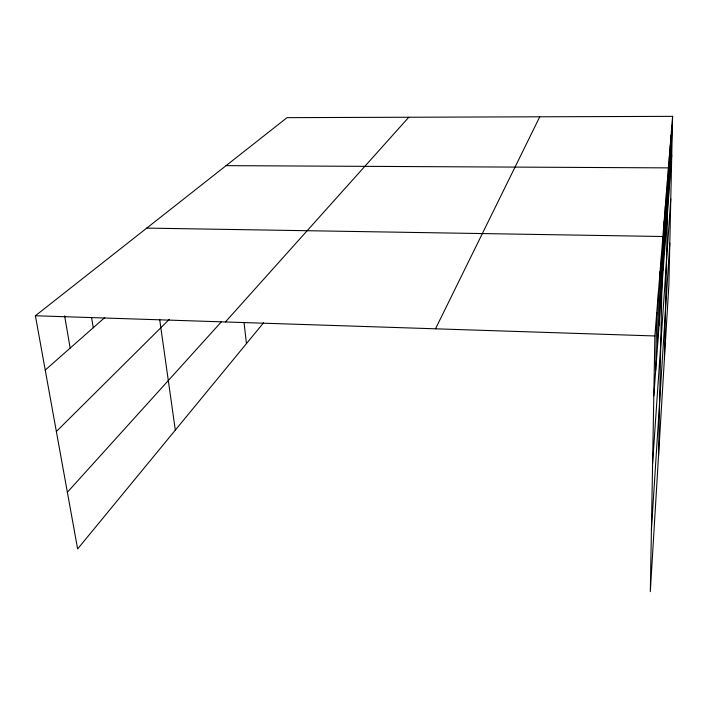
<?xml version="1.0" encoding="UTF-8"?>
<svg xmlns="http://www.w3.org/2000/svg" width="708" height="708" viewBox="0 0 708 708"><rect width="100%" height="100%" fill="white"/><g stroke="black" fill="none" stroke-linecap="round" stroke-linejoin="round"><path stroke-width="1.06" d="M672.6 116.351L654.873 335.964L650.307 591.649L668.883 284.926L672.6 116.351L287.059 117.652L35.4 315.759L77.632 548.921L263.58 322.777M655.697 370.505L656.759 312.653M657.44 347.159L658.484 291.262M659.042 325.618L660.077 271.562M660.52 305.697L661.546 253.367M658.564 455.324L662.9 236.507L146.76 228.1M663.175 270.022L664.166 220.834M664.37 253.986L665.343 206.24M665.485 238.994L666.449 192.603M666.538 224.94L667.476 179.841M664.414 358.779L668.44 167.876L226.1 165.645M668.467 198.983L669.379 156.291M669.361 186.974L670.255 145.406M670.202 175.655L671.078 135.157M670.998 164.964L671.865 125.484M651.413 529.911L669.803 243.163M652.599 463.421L670.777 198.957M653.803 395.914L671.75 154.857M435.517 328.804L539.761 116.802M225.427 321.954L408.799 117.245M67.366 492.264L221.241 321.981M56.366 431.499L169.318 319.326M45.241 370.08L104.802 317.538M35.4 315.759L654.873 335.964M64.632 315.892L70.163 348.097M91.659 317.963L93.252 327.724M159.654 319.326L175.319 430.119M244.083 322.866L246.455 343.601"/></g></svg>
